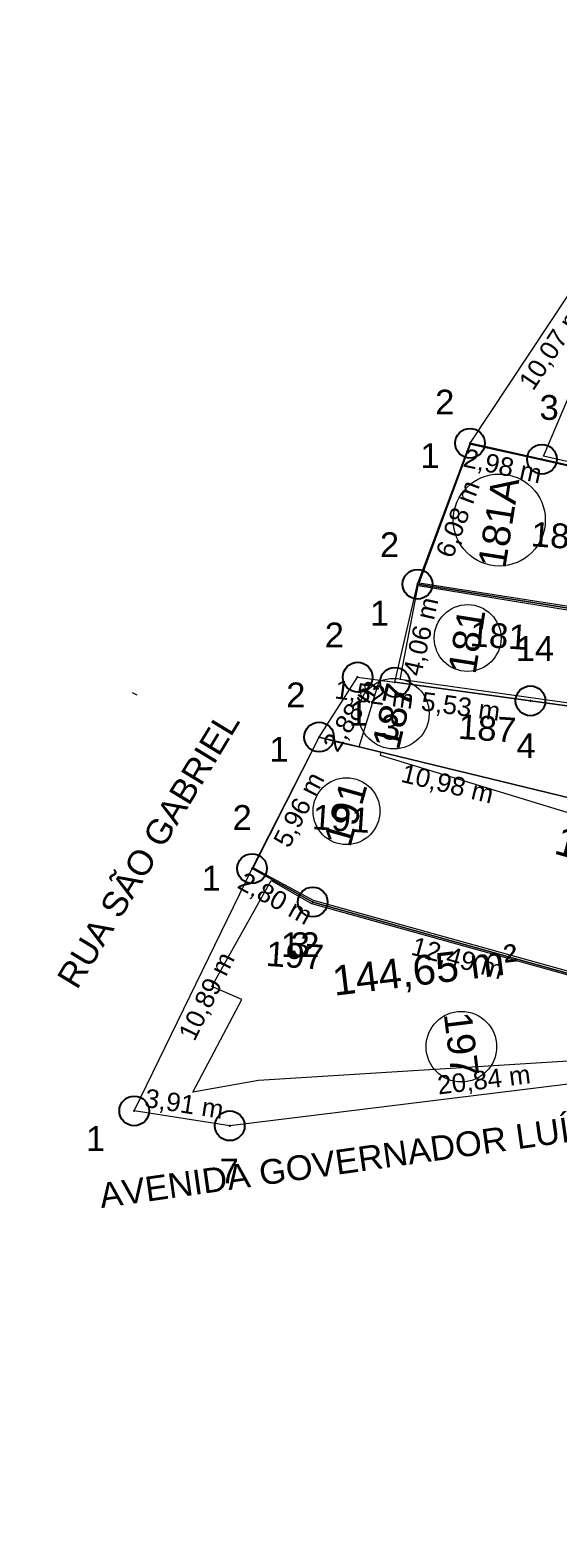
# Model space of a CAD drawing. Extents: x 578787 to 581140, y 9719065 to 9720647.
# Drawn here: x 579911.3 to 579932.7, y 9720270.9 to 9720331.6 of the extents above; entities that cross this region are included whole.
import ezdxf
from ezdxf.enums import TextEntityAlignment as Align

# ---------------------------------------------------------------- set-up
doc = ezdxf.new("R2010")
doc.units = 0
doc.header["$XCLIPFRAME"] = 2
doc.linetypes.add('INVISIBLE', pattern=[2, -1, -1])
doc.layers.get('0').update_dxf_attribs({"lineweight": 0})
for name, color, linetype, lineweight in [('AREA_DOS_LOTES', 32, 'Continuous', 0), ('ARQ_COTAS', 1, 'Continuous', 0), ('COTAS_DOS_LOTES', 41, 'Continuous', 0), ('EDIFICACAO_NOVO', 4, 'Continuous', 0), ('EDIFICACAO_pol', 254, 'Continuous', 0), ('IMAGEMGEO', 7, 'Continuous', 0), ('Layer2', 2, 'Continuous', 0), ('LOTE_NOVO', 3, 'Continuous', 0), ('NUMERO_DOS_LOTES', 158, 'Continuous', 0), ('Rio Perene', 4, 'Continuous', 13), ('ROGERIO', 2, 'Continuous', 0)]:
    doc.layers.add(name, color=color, linetype=linetype, lineweight=lineweight)
doc.layers.add('PONTOS_VERTICES', color=7, linetype='Continuous')
doc.layers.add('SIMBOLO_NOME', color=7, linetype='Continuous')
doc.styles.add('SIMBOLO_ATRIBUTOS', font='arial.ttf')
doc.styles.get("Standard").update_dxf_attribs({"font": 'arial.ttf'})
doc.styles.add('TXT_PROJETO', font='Swis721 LtCn BT')
doc.dimstyles.new('CT_POLIGONAL', dxfattribs={"dimtxt": 0.25, "dimasz": 1, "dimexe": 0.065, "dimexo": 0.05, "dimgap": 0.2, "dimtad": 1, "dimtoh": 1, "dimzin": 4, "dimdsep": 46, "dimtxsty": 'TXT_PROJETO', "dimblk1": 'BL100', "dimblk2": 'BL100', "dimsah": 1, "dimcen": 0.09, "dimse1": 1, "dimse2": 1, "dimsd1": 1, "dimsd2": 1, "dimclrd": 1, "dimclrt": 2, "dimadec": 0, "dimazin": 0, "dimtfac": 1, "dimtdec": 4, "dimtmove": 0, "dimatfit": 3, "dimfxl": 0.1, "dimtolj": 1, "dimtzin": 0, "dimarcsym": 0})
picture_1 = doc.add_image_def('image1.jpg', size_in_pixel=(1908, 878))
pattern_1 = [(135, (0, 0), (-30.6549586, -30.6549586), [])]

# ---------------------------------------------------------------- blocks, each defined once
blk = doc.blocks.new('*D42E5')
at = {"layer": 'ROGERIO', "color": 2, "insert": (579938.435, 9720278.972), "char_height": 0.25, "attachment_point": 8, "rotation": 13.01199, "style": 'TXT_PROJETO'}
blk.add_mtext('38.41', dxfattribs=at)
blk = doc.blocks.new('BL100')
at = {"layer": 'ARQ_COTAS'}
for p, q in [((0, -1.041), (0, 1.041)), ((-1.041, 0), (1.041, 0))]:
    blk.add_line(p, q, dxfattribs=at)
blk.add_circle((0, 0), 0.5, dxfattribs=at)
blk = doc.blocks.new('MODELO PADRAO REURB')
blk.add_circle((0, 0), 0.6)
blk.add_point((0, 0))
at = {"layer": 'SIMBOLO_NOME', "style": 'SIMBOLO_ATRIBUTOS'}
blk.add_attdef('Nome', text='', height=1, dxfattribs=at).set_placement((0.0089, 1.3249), align=Align.CENTER)

msp = doc.modelspace()

# ---------------------------------------------------------------- hatches: boundary and pattern name
at = {"layer": 'EDIFICACAO_NOVO'}
h = msp.add_hatch(dxfattribs=at)
h.set_pattern_fill('_USER', color=256, scale=30.654959, style=0, pattern_type=0)
h.set_pattern_definition(pattern_1)
h.paths.add_polyline_path([(579938.054, 9720321.761), (579951.613, 9720315.914), (579952.282, 9720315.763), (579950.292, 9720310.21), (579932.092, 9720314.359), (579935.683, 9720322.768)], flags=0)
h = msp.add_hatch(dxfattribs=at)
h.set_pattern_fill('_USER', color=256, scale=30.654959, style=0, pattern_type=0)
h.set_pattern_definition(pattern_1)
h.paths.add_polyline_path([(579932.033, 9720314.202), (579950.251, 9720310.086), (579952.729, 9720309.345), (579951.971, 9720306.95), (579950.707, 9720307.331), (579950.565, 9720305.566), (579927.067, 9720309.224), (579929.152, 9720314.835)], flags=0)
h = msp.add_hatch(dxfattribs=at)
h.set_pattern_fill('_USER', color=256, scale=30.654959, style=0, pattern_type=0)
h.set_pattern_definition(pattern_1)
h.paths.add_polyline_path([(579951.253, 9720305.151), (579951.101, 9720303.757), (579950.942, 9720301.867), (579946.294, 9720302.528), (579926.297, 9720305.326), (579927.037, 9720309.127), (579950.517, 9720305.309)], flags=0)
h = msp.add_hatch(dxfattribs=at)
h.set_pattern_fill('_USER', color=256, scale=30.654959, style=0, pattern_type=0)
h.set_pattern_definition(pattern_1)
h.paths.add_polyline_path([(579936.771, 9720299.099), (579934.637, 9720293.314), (579934.577, 9720293.13), (579922.794, 9720296.408), (579921.123, 9720297.314), (579920.359, 9720297.724), (579923.029, 9720303.001), (579923.736, 9720302.82), (579924.639, 9720302.611), (579925.522, 9720302.397), (579925.498, 9720302.281), (579933.397, 9720299.862)], flags=0)
h = msp.add_hatch(dxfattribs=at)
h.set_pattern_fill('_USER', color=256, scale=30.654959, style=0, pattern_type=0)
h.set_pattern_definition(pattern_1)
h.paths.add_polyline_path([(579934.532, 9720292.993), (579933.519, 9720289.937), (579920.573, 9720289.136), (579917.927, 9720288.664), (579919.9, 9720292.413), (579918.688, 9720292.927), (579921.087, 9720297.215), (579922.719, 9720296.282)], flags=0)

# ---------------------------------------------------------------- linework, layer by layer
for points in [[(579938.054, 9720321.761), (579951.613, 9720315.914), (579952.282, 9720315.763), (579950.292, 9720310.21), (579932.092, 9720314.359), (579935.683, 9720322.768)], [(579932.033, 9720314.202), (579950.251, 9720310.086), (579952.729, 9720309.345), (579951.971, 9720306.95), (579950.707, 9720307.331), (579950.565, 9720305.566), (579927.067, 9720309.224), (579929.152, 9720314.835)], [(579951.253, 9720305.151), (579951.101, 9720303.757), (579950.942, 9720301.867), (579946.294, 9720302.528), (579926.297, 9720305.326), (579927.037, 9720309.127), (579950.517, 9720305.309)], [(579926.093, 9720305.22), (579946.287, 9720302.46), (579946.083, 9720300.525), (579944.635, 9720300.659), (579944.541, 9720299.36), (579941.678, 9720299.637), (579937.64, 9720300.029), (579933.693, 9720300.412), (579925.523, 9720302.399), (579924.64, 9720302.614), (579925.469, 9720305.305)], [(579936.771, 9720299.099), (579934.637, 9720293.314), (579934.577, 9720293.13), (579922.794, 9720296.408), (579921.123, 9720297.314), (579920.359, 9720297.724), (579923.029, 9720303.001), (579923.736, 9720302.82), (579924.639, 9720302.611), (579925.522, 9720302.397), (579925.498, 9720302.281), (579933.397, 9720299.862)], [(579934.532, 9720292.993), (579933.519, 9720289.937), (579920.573, 9720289.136), (579917.927, 9720288.664), (579919.9, 9720292.413), (579918.688, 9720292.927), (579921.087, 9720297.215), (579922.719, 9720296.282)]]:
    msp.add_lwpolyline(points, close=True, dxfattribs=at)
at = {"layer": 'LOTE_NOVO'}
for points in [[(579958.944, 9720314.609), (579958.269, 9720310.786), (579957.811, 9720308.191), (579957.771, 9720307.963), (579954.347, 9720308.901), (579952.729, 9720309.345), (579950.266, 9720310.14), (579929.126, 9720314.872), (579934.692, 9720323.269), (579935.683, 9720322.768), (579938.054, 9720321.761), (579951.613, 9720315.914), (579952.282, 9720315.763), (579952.914, 9720315.785), (579955.645, 9720315.253)], [(579929.126, 9720314.872), (579932.035, 9720314.227), (579950.251, 9720310.086), (579952.729, 9720309.345), (579954.347, 9720308.901), (579957.771, 9720307.963), (579957.97, 9720307.906), (579958.632, 9720304.545), (579956.508, 9720304.775), (579951.235, 9720305.344), (579950.555, 9720305.446), (579927.004, 9720309.178)], [(579927.004, 9720309.178), (579950.555, 9720305.446), (579951.235, 9720305.344), (579956.508, 9720304.775), (579958.632, 9720304.545), (579958.747, 9720301.409), (579955.5, 9720301.191), (579951.004, 9720301.815), (579950.938, 9720301.824), (579941.641, 9720303.095), (579946.287, 9720302.46), (579937.363, 9720303.68), (579931.57, 9720304.471), (579926.093, 9720305.22)], [(579923.025, 9720303.007), (579924.585, 9720305.426), (579926.093, 9720305.22), (579931.57, 9720304.471), (579937.363, 9720303.68), (579941.641, 9720303.095), (579946.287, 9720302.46), (579950.938, 9720301.824), (579951.004, 9720301.815), (579951.34, 9720298.983), (579949.718, 9720298.577), (579949.662, 9720298.863), (579944.541, 9720299.36), (579941.678, 9720299.637), (579937.64, 9720300.029), (579933.693, 9720300.412)], [(579949.718, 9720298.577), (579942.143, 9720296.684), (579938.864, 9720295.031), (579934.798, 9720292.98), (579922.767, 9720296.345), (579920.318, 9720297.696), (579923.025, 9720303.007), (579933.693, 9720300.412), (579937.64, 9720300.029), (579941.678, 9720299.637), (579944.541, 9720299.36), (579949.662, 9720298.863)], [(579920.318, 9720297.696), (579922.767, 9720296.345), (579934.798, 9720292.98), (579938.864, 9720295.031), (579940.097, 9720289.844), (579919.416, 9720287.306), (579915.551, 9720287.906)]]:
    msp.add_lwpolyline(points, close=True, dxfattribs=at)
at = {"layer": 'NUMERO_DOS_LOTES', "color": 158}
for centre, radius in [((579930.311, 9720311.773), 1.859), ((579929.03, 9720307.006), 1.35), ((579926.047, 9720303.951), 1.426), ((579924.132, 9720300.012), 1.35), ((579928.777, 9720290.501), 1.426)]:
    msp.add_circle(centre, radius, dxfattribs=at)
at = {"layer": 'Rio Perene', "color": 1}
msp.add_line((579915.677, 9720304.7), (579915.488, 9720304.789), dxfattribs=at)

# ---------------------------------------------------------------- block references
at = {"layer": 'PONTOS_VERTICES'}
ref = msp.add_blockref('MODELO PADRAO REURB', (579929.126, 9720314.872), dxfattribs=at)
ref.add_attrib('Nome', '2', dxfattribs={"layer": 'SIMBOLO_NOME', "height": 1, "style": 'SIMBOLO_ATRIBUTOS'}).set_placement((579928.494, 9720316.036), align=Align.RIGHT)
ref = msp.add_blockref('MODELO PADRAO REURB', (579932.035, 9720314.227), dxfattribs=at)
ref.add_attrib('Nome', '3', dxfattribs={"layer": 'SIMBOLO_NOME', "height": 1, "style": 'SIMBOLO_ATRIBUTOS'}).set_placement((579932.326, 9720315.519), align=Align.BOTTOM_CENTER)
ref = msp.add_blockref('MODELO PADRAO REURB', (579929.126, 9720314.872), dxfattribs=at)
ref.add_attrib('Nome', '1', dxfattribs={"layer": 'SIMBOLO_NOME', "height": 1, "style": 'SIMBOLO_ATRIBUTOS'}).set_placement((579927.897, 9720314.377), align=Align.MIDDLE_RIGHT)
ref = msp.add_blockref('MODELO PADRAO REURB', (579927.004, 9720309.178), dxfattribs=at)
ref.add_attrib('Nome', '2', dxfattribs={"layer": 'SIMBOLO_NOME', "height": 1, "style": 'SIMBOLO_ATRIBUTOS'}).set_placement((579926.262, 9720310.276), align=Align.RIGHT)
ref = msp.add_blockref('MODELO PADRAO REURB', (579927.004, 9720309.178), dxfattribs=at)
ref.add_attrib('Nome', '1', dxfattribs={"layer": 'SIMBOLO_NOME', "height": 1, "style": 'SIMBOLO_ATRIBUTOS'}).set_placement((579925.859, 9720308.51), align=Align.TOP_RIGHT)
ref = msp.add_blockref('MODELO PADRAO REURB', (579924.585, 9720305.426), dxfattribs=at)
ref.add_attrib('Nome', '2', dxfattribs={"layer": 'SIMBOLO_NOME', "height": 1, "style": 'SIMBOLO_ATRIBUTOS'}).set_placement((579924.031, 9720306.63), align=Align.RIGHT)
ref = msp.add_blockref('MODELO PADRAO REURB', (579931.57, 9720304.471), dxfattribs=at)
ref.add_attrib('Nome', '14', dxfattribs={"layer": 'SIMBOLO_NOME', "height": 1, "style": 'SIMBOLO_ATRIBUTOS'}).set_placement((579931.75, 9720305.784), align=Align.BOTTOM_CENTER)
ref = msp.add_blockref('MODELO PADRAO REURB', (579926.093, 9720305.22), dxfattribs=at)
ref.add_attrib('Nome', '1', dxfattribs={"layer": 'SIMBOLO_NOME', "height": 1, "style": 'SIMBOLO_ATRIBUTOS'}).set_placement((579925.003, 9720304.467), align=Align.TOP_RIGHT)
ref = msp.add_blockref('MODELO PADRAO REURB', (579926.093, 9720305.22), dxfattribs=at)
ref.add_attrib('Nome', '3', dxfattribs={"layer": 'SIMBOLO_NOME', "height": 1, "style": 'SIMBOLO_ATRIBUTOS'}).set_placement((579925.914, 9720303.907), align=Align.TOP_CENTER)
ref = msp.add_blockref('MODELO PADRAO REURB', (579923.025, 9720303.007), dxfattribs=at)
ref.add_attrib('Nome', '2', dxfattribs={"layer": 'SIMBOLO_NOME', "height": 1, "style": 'SIMBOLO_ATRIBUTOS'}).set_placement((579922.472, 9720304.211), align=Align.RIGHT)
ref = msp.add_blockref('MODELO PADRAO REURB', (579931.57, 9720304.471), dxfattribs=at)
ref.add_attrib('Nome', '4', dxfattribs={"layer": 'SIMBOLO_NOME', "height": 1, "style": 'SIMBOLO_ATRIBUTOS'}).set_placement((579931.391, 9720303.159), align=Align.TOP_CENTER)
ref = msp.add_blockref('MODELO PADRAO REURB', (579923.025, 9720303.007), dxfattribs=at)
ref.add_attrib('Nome', '1', dxfattribs={"layer": 'SIMBOLO_NOME', "height": 1, "style": 'SIMBOLO_ATRIBUTOS'}).set_placement((579921.794, 9720302.516), align=Align.MIDDLE_RIGHT)
ref = msp.add_blockref('MODELO PADRAO REURB', (579920.318, 9720297.696), dxfattribs=at)
ref.add_attrib('Nome', '2', dxfattribs={"layer": 'SIMBOLO_NOME', "height": 1, "style": 'SIMBOLO_ATRIBUTOS'}).set_placement((579919.917, 9720298.959), align=Align.BOTTOM_CENTER)
ref = msp.add_blockref('MODELO PADRAO REURB', (579920.318, 9720297.696), dxfattribs=at)
ref.add_attrib('Nome', '1', dxfattribs={"layer": 'SIMBOLO_NOME', "height": 1, "style": 'SIMBOLO_ATRIBUTOS'}).set_placement((579919.051, 9720297.307), align=Align.MIDDLE_RIGHT)
ref = msp.add_blockref('MODELO PADRAO REURB', (579922.767, 9720296.345), dxfattribs=at)
ref.add_attrib('Nome', '12', dxfattribs={"layer": 'SIMBOLO_NOME', "height": 1, "style": 'SIMBOLO_ATRIBUTOS'}).set_placement((579922.265, 9720295.119), align=Align.TOP_CENTER)
ref = msp.add_blockref('MODELO PADRAO REURB', (579922.767, 9720296.345), dxfattribs=at)
ref.add_attrib('Nome', '3', dxfattribs={"layer": 'SIMBOLO_NOME', "height": 1, "style": 'SIMBOLO_ATRIBUTOS'}).set_placement((579922.265, 9720295.119), align=Align.TOP_CENTER)
ref = msp.add_blockref('MODELO PADRAO REURB', (579915.551, 9720287.906), dxfattribs=at)
ref.add_attrib('Nome', '1', dxfattribs={"layer": 'SIMBOLO_NOME', "height": 1, "style": 'SIMBOLO_ATRIBUTOS'}).set_placement((579914.377, 9720287.292), align=Align.TOP_RIGHT)
ref = msp.add_blockref('MODELO PADRAO REURB', (579919.416, 9720287.306), dxfattribs=at)
ref.add_attrib('Nome', '7', dxfattribs={"layer": 'SIMBOLO_NOME', "height": 1, "style": 'SIMBOLO_ATRIBUTOS'}).set_placement((579919.395, 9720285.982), align=Align.TOP_CENTER)

# ---------------------------------------------------------------- texts
at = {"layer": 'AREA_DOS_LOTES', "color": 32}
for s, rotation, p in [('140,74 m²', 344.38222, (579936.237, 9720297.778)), ('144,65 m²', 6.99556, (579927.327, 9720293.51))]:
    msp.add_text(s, height=1.2, rotation=rotation, dxfattribs=at).set_placement(p, align=Align.MIDDLE)
at = {"layer": 'COTAS_DOS_LOTES', "color": 41}
for s, rotation, p in [('10,07 m', 56.46528, (579932.724, 9720318.535)), ('2,98 m', 347.49778, (579930.373, 9720313.597)), ('6,08 m', 69.55417, (579928.98, 9720311.687)), ('4,06 m', 77.04389, (579927.5, 9720306.987)), ('2,88 m', 57.18778, (579924.627, 9720303.693)), ('1,52 m', 352.21583, (579925.212, 9720304.356)), ('5,53 m', 352.21694, (579928.705, 9720303.879)), ('10,98 m', 346.33306, (579928.133, 9720300.761)), ('5,96 m', 62.98917, (579922.54, 9720299.909)), ('2,80 m', 331.12667, (579921.077, 9720296.164)), ('12,49 m', 344.38222, (579928.524, 9720293.723)), ('10,89 m', 64.04056, (579918.814, 9720292.38)), ('20,84 m', 6.99556, (579929.731, 9720288.799)), ('3,91 m', 351.18444, (579917.517, 9720287.829))]:
    msp.add_text(s, height=0.75, rotation=rotation, dxfattribs=at).set_placement(p, align=Align.CENTER)
at = {"layer": 'EDIFICACAO_pol', "color": 0}
for s, rotation, p in [('181A', 356.18593, (579931.566, 9720310.714)), ('RUA SÃO GABRIEL', 58.67257, (579913.24, 9720292.767)), ('187', 356.18593, (579928.625, 9720302.938)), ('191', 356.18593, (579922.726, 9720299.288)), ('197', 356.18593, (579920.853, 9720293.767))]:
    msp.add_text(s, height=1, rotation=rotation, dxfattribs=at).set_placement(p)
at = {"layer": 'EDIFICACAO_pol'}
msp.add_text('AVENIDA GOVERNADOR LUÍS ROCHA', height=1, rotation=8.04194, dxfattribs=at).set_placement((579914.218, 9720283.98))
at = {"layer": 'Layer2'}
msp.add_text('181', height=1, rotation=356.18583, dxfattribs=at).set_placement((579929.094, 9720306.681))
at = {"layer": 'NUMERO_DOS_LOTES', "color": 158}
for s, rotation, p in [('181A', 80.99972, (579930.836, 9720311.589)), ('181', 80.99972, (579929.551, 9720306.8)), ('187', 76.33306, (579926.554, 9720303.72)), ('191', 74.38222, (579924.633, 9720299.774)), ('197', 276.99556, (579928.222, 9720290.527))]:
    msp.add_text(s, height=1.125, rotation=rotation, dxfattribs=at).set_placement(p, align=Align.CENTER)

# ---------------------------------------------------------------- dimensions: what is measured, and where the dimension line sits
at = {"layer": 'ROGERIO'}
dim = msp.add_aligned_dim(p1=(579955.689, 9720289.615), p2=(579918.261, 9720280.966), distance=6.685, dimstyle='CT_POLIGONAL', dxfattribs=at)
dim.commit()
dim.dimension.update_dxf_attribs({"geometry": '*D42E5', "text_midpoint": (579938.406, 9720279.097)})

# ---------------------------------------------------------------- pictures from other files: only their frames are drawn
at = {"layer": 'IMAGEMGEO', "linetype": 'INVISIBLE'}
image = msp.add_image(picture_1, insert=(579744.404, 9720245.169), size_in_units=(568.298, 261.513), rotation=-0.26599, dxfattribs=at)
image.set_boundary_path([(-0.5, -0.5), (1907.5, 877.5)])

doc.saveas('drawing.dxf')
